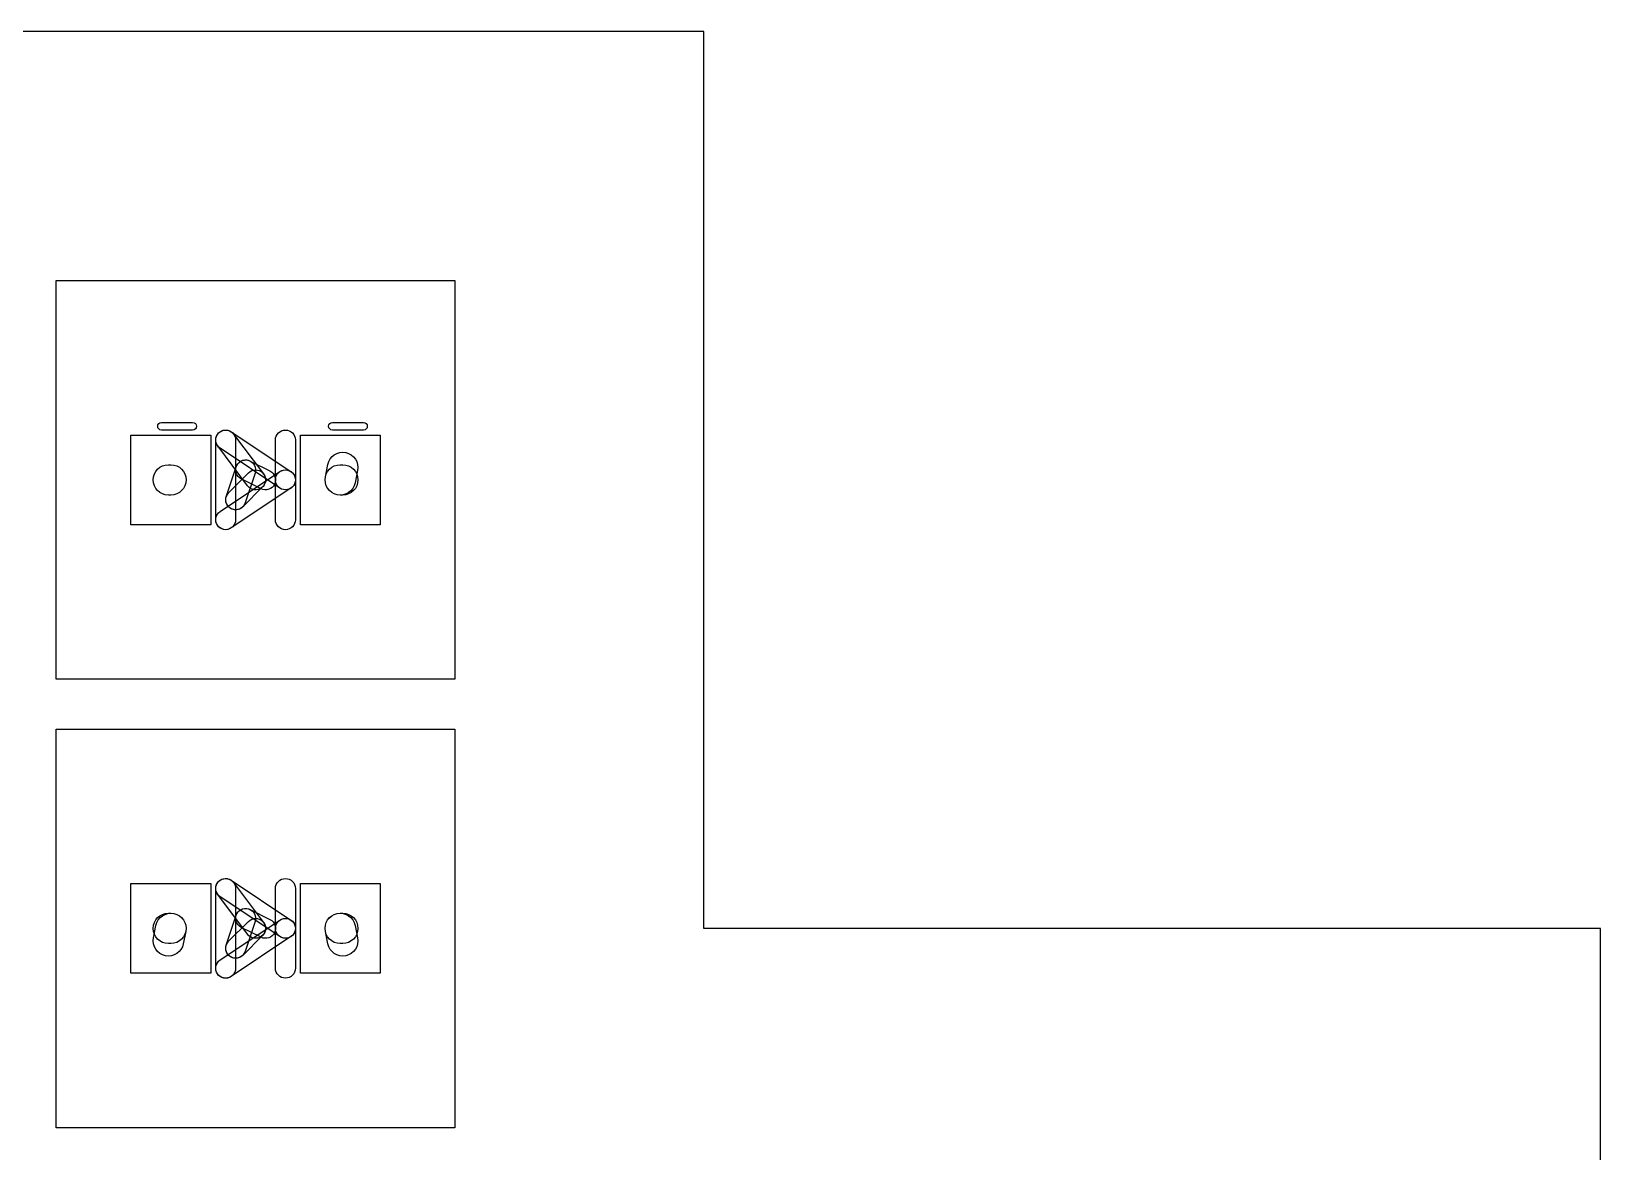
# Model space of a CAD drawing. Header units: inches. Extents: x 5 to 145, y -76 to 99.
# Drawn here: x 22 to 37.75, y -37.38 to -26.14 of the extents above; entities that cross this region are included whole.
import ezdxf

# ---------------------------------------------------------------- set-up
doc = ezdxf.new("R2010")
doc.units = ezdxf.units.IN
doc.header["$MEASUREMENT"] = 0

# ---------------------------------------------------------------- blocks, each defined once
blk = doc.blocks.new('block 202')
at = {"color": 7, "lineweight": 25}
blk.add_lwpolyline([(37.751, -48.64), (37.751, -35.14)], dxfattribs=at)
blk = doc.blocks.new('block 203')
at = {"color": 7, "lineweight": 25}
blk.add_lwpolyline([(28.751, -26.14), (15.251, -26.14)], dxfattribs=at)
blk = doc.blocks.new('block 210')
at = {"color": 7, "lineweight": 25}
blk.add_lwpolyline([(37.751, -35.14), (28.751, -35.14)], dxfattribs=at)
blk = doc.blocks.new('block 211')
at = {"color": 7, "lineweight": 25}
blk.add_lwpolyline([(28.751, -35.14), (28.751, -26.14)], dxfattribs=at)
blk = doc.blocks.new('block 201')
for name in ['block 203', 'block 211', 'block 210', 'block 202']:
    blk.add_blockref(name, (0, 0))
blk = doc.blocks.new('block 216')
at = {"color": 7, "lineweight": 25}
blk.add_open_spline([(23.307, -30.14), (23.307, -30.14), (23.62, -30.14), (23.62, -30.14), (23.641, -30.14), (23.658, -30.123), (23.658, -30.102), (23.658, -30.081), (23.641, -30.064), (23.62, -30.064), (23.62, -30.064), (23.307, -30.064), (23.307, -30.064), (23.286, -30.064), (23.269, -30.081), (23.269, -30.102), (23.269, -30.123), (23.286, -30.14), (23.307, -30.14)], degree=3, knots=[0, 0, 0, 0, 1, 1, 1, 2, 2, 2, 3, 3, 3, 4, 4, 4, 5, 5, 5, 6, 6, 6, 6], dxfattribs=at)
blk = doc.blocks.new('block 217')
at = {"color": 7, "lineweight": 25}
blk.add_open_spline([(25.022, -30.14), (25.022, -30.14), (25.335, -30.14), (25.335, -30.14), (25.356, -30.14), (25.373, -30.123), (25.373, -30.102), (25.373, -30.081), (25.356, -30.064), (25.335, -30.064), (25.335, -30.064), (25.022, -30.064), (25.022, -30.064), (25.001, -30.064), (24.984, -30.081), (24.984, -30.102), (24.984, -30.123), (25.001, -30.14), (25.022, -30.14)], degree=3, knots=[0, 0, 0, 0, 1, 1, 1, 2, 2, 2, 3, 3, 3, 4, 4, 4, 5, 5, 5, 6, 6, 6, 6], dxfattribs=at)
blk = doc.blocks.new('block 221')
at = {"lineweight": 0}
blk.add_lwpolyline([(24.251, -30.64), (24.251, -30.64)], dxfattribs=at)
blk = doc.blocks.new('block 223')
at = {"lineweight": 0}
blk.add_lwpolyline([(24.251, -35.14), (24.251, -35.14)], dxfattribs=at)
blk = doc.blocks.new('block 249')
at = {"color": 2, "lineweight": 25}
blk.add_open_spline([(24.451, -30.24), (24.451, -30.24), (24.451, -30.64), (24.451, -30.64), (24.451, -30.695), (24.496, -30.74), (24.551, -30.74), (24.607, -30.74), (24.651, -30.695), (24.651, -30.64), (24.651, -30.64), (24.651, -30.24), (24.651, -30.24), (24.651, -30.185), (24.607, -30.14), (24.551, -30.14), (24.496, -30.14), (24.451, -30.185), (24.451, -30.24)], degree=3, knots=[0, 0, 0, 0, 1, 1, 1, 2, 2, 2, 3, 3, 3, 4, 4, 4, 5, 5, 5, 6, 6, 6, 6], dxfattribs=at)
blk = doc.blocks.new('block 250')
at = {"color": 2, "lineweight": 25}
blk.add_open_spline([(24.451, -30.64), (24.451, -30.64), (24.451, -31.04), (24.451, -31.04), (24.451, -31.095), (24.496, -31.14), (24.551, -31.14), (24.607, -31.14), (24.651, -31.095), (24.651, -31.04), (24.651, -31.04), (24.651, -30.64), (24.651, -30.64), (24.651, -30.585), (24.607, -30.54), (24.551, -30.54), (24.496, -30.54), (24.451, -30.585), (24.451, -30.64)], degree=3, knots=[0, 0, 0, 0, 1, 1, 1, 2, 2, 2, 3, 3, 3, 4, 4, 4, 5, 5, 5, 6, 6, 6, 6], dxfattribs=at)
blk = doc.blocks.new('block 251')
at = {"color": 2, "lineweight": 25}
blk.add_open_spline([(24.607, -30.557), (24.607, -30.557), (24.007, -30.157), (24.007, -30.157), (23.961, -30.126), (23.899, -30.139), (23.868, -30.185), (23.837, -30.231), (23.85, -30.293), (23.896, -30.323), (23.896, -30.323), (24.496, -30.723), (24.496, -30.723), (24.542, -30.754), (24.604, -30.742), (24.635, -30.696), (24.665, -30.65), (24.653, -30.588), (24.607, -30.557)], degree=3, knots=[0, 0, 0, 0, 1, 1, 1, 2, 2, 2, 3, 3, 3, 4, 4, 4, 5, 5, 5, 6, 6, 6, 6], dxfattribs=at)
blk = doc.blocks.new('block 252')
at = {"color": 2, "lineweight": 25}
blk.add_open_spline([(24.496, -30.557), (24.496, -30.557), (23.896, -30.957), (23.896, -30.957), (23.85, -30.988), (23.837, -31.05), (23.868, -31.096), (23.899, -31.142), (23.961, -31.154), (24.007, -31.123), (24.007, -31.123), (24.607, -30.723), (24.607, -30.723), (24.653, -30.693), (24.665, -30.631), (24.635, -30.585), (24.604, -30.539), (24.542, -30.526), (24.496, -30.557)], degree=3, knots=[0, 0, 0, 0, 1, 1, 1, 2, 2, 2, 3, 3, 3, 4, 4, 4, 5, 5, 5, 6, 6, 6, 6], dxfattribs=at)
blk = doc.blocks.new('block 253')
at = {"color": 2, "lineweight": 25}
blk.add_open_spline([(24.051, -31.04), (24.051, -31.04), (24.051, -30.24), (24.051, -30.24), (24.051, -30.185), (24.007, -30.14), (23.951, -30.14), (23.896, -30.14), (23.851, -30.185), (23.851, -30.24), (23.851, -30.24), (23.851, -31.04), (23.851, -31.04), (23.851, -31.095), (23.896, -31.14), (23.951, -31.14), (24.007, -31.14), (24.051, -31.095), (24.051, -31.04)], degree=3, knots=[0, 0, 0, 0, 1, 1, 1, 2, 2, 2, 3, 3, 3, 4, 4, 4, 5, 5, 5, 6, 6, 6, 6], dxfattribs=at)
blk = doc.blocks.new('block 254')
at = {"color": 2, "lineweight": 25}
blk.add_open_spline([(23.871, -30.3), (23.871, -30.3), (24.171, -30.7), (24.171, -30.7), (24.204, -30.744), (24.267, -30.753), (24.311, -30.72), (24.356, -30.687), (24.364, -30.624), (24.331, -30.58), (24.331, -30.58), (24.031, -30.18), (24.031, -30.18), (23.998, -30.136), (23.936, -30.127), (23.891, -30.16), (23.847, -30.193), (23.838, -30.256), (23.871, -30.3)], degree=3, knots=[0, 0, 0, 0, 1, 1, 1, 2, 2, 2, 3, 3, 3, 4, 4, 4, 5, 5, 5, 6, 6, 6, 6], dxfattribs=at)
blk = doc.blocks.new('block 255')
at = {"color": 2, "lineweight": 25}
blk.add_open_spline([(24.181, -30.57), (24.181, -30.57), (23.981, -30.77), (23.981, -30.77), (23.942, -30.809), (23.942, -30.872), (23.981, -30.911), (24.02, -30.95), (24.083, -30.95), (24.122, -30.911), (24.122, -30.911), (24.322, -30.711), (24.322, -30.711), (24.361, -30.672), (24.361, -30.609), (24.322, -30.57), (24.283, -30.53), (24.22, -30.53), (24.181, -30.57)], degree=3, knots=[0, 0, 0, 0, 1, 1, 1, 2, 2, 2, 3, 3, 3, 4, 4, 4, 5, 5, 5, 6, 6, 6, 6], dxfattribs=at)
blk = doc.blocks.new('block 256')
at = {"color": 2, "lineweight": 25}
blk.add_open_spline([(24.146, -30.872), (24.146, -30.872), (24.246, -30.572), (24.246, -30.572), (24.264, -30.519), (24.235, -30.463), (24.183, -30.445), (24.131, -30.428), (24.074, -30.456), (24.056, -30.509), (24.056, -30.509), (23.956, -30.809), (23.956, -30.809), (23.939, -30.861), (23.967, -30.918), (24.02, -30.935), (24.072, -30.953), (24.129, -30.924), (24.146, -30.872)], degree=3, knots=[0, 0, 0, 0, 1, 1, 1, 2, 2, 2, 3, 3, 3, 4, 4, 4, 5, 5, 5, 6, 6, 6, 6], dxfattribs=at)
blk = doc.blocks.new('block 257')
at = {"color": 2, "lineweight": 25}
blk.add_open_spline([(24.107, -30.63), (24.107, -30.63), (24.307, -30.73), (24.307, -30.73), (24.356, -30.754), (24.416, -30.734), (24.441, -30.685), (24.465, -30.636), (24.445, -30.576), (24.396, -30.551), (24.396, -30.551), (24.196, -30.451), (24.196, -30.451), (24.147, -30.426), (24.087, -30.446), (24.062, -30.496), (24.037, -30.545), (24.057, -30.605), (24.107, -30.63)], degree=3, knots=[0, 0, 0, 0, 1, 1, 1, 2, 2, 2, 3, 3, 3, 4, 4, 4, 5, 5, 5, 6, 6, 6, 6], dxfattribs=at)
blk = doc.blocks.new('block 267')
at = {"color": 2, "lineweight": 25}
blk.add_open_spline([(24.451, -34.74), (24.451, -34.74), (24.451, -35.14), (24.451, -35.14), (24.451, -35.195), (24.496, -35.24), (24.551, -35.24), (24.607, -35.24), (24.651, -35.195), (24.651, -35.14), (24.651, -35.14), (24.651, -34.74), (24.651, -34.74), (24.651, -34.685), (24.607, -34.64), (24.551, -34.64), (24.496, -34.64), (24.451, -34.685), (24.451, -34.74)], degree=3, knots=[0, 0, 0, 0, 1, 1, 1, 2, 2, 2, 3, 3, 3, 4, 4, 4, 5, 5, 5, 6, 6, 6, 6], dxfattribs=at)
blk = doc.blocks.new('block 268')
at = {"color": 2, "lineweight": 25}
blk.add_open_spline([(24.451, -35.14), (24.451, -35.14), (24.451, -35.54), (24.451, -35.54), (24.451, -35.595), (24.496, -35.64), (24.551, -35.64), (24.607, -35.64), (24.651, -35.595), (24.651, -35.54), (24.651, -35.54), (24.651, -35.14), (24.651, -35.14), (24.651, -35.085), (24.607, -35.04), (24.551, -35.04), (24.496, -35.04), (24.451, -35.085), (24.451, -35.14)], degree=3, knots=[0, 0, 0, 0, 1, 1, 1, 2, 2, 2, 3, 3, 3, 4, 4, 4, 5, 5, 5, 6, 6, 6, 6], dxfattribs=at)
blk = doc.blocks.new('block 269')
at = {"color": 2, "lineweight": 25}
blk.add_open_spline([(24.607, -35.057), (24.607, -35.057), (24.007, -34.657), (24.007, -34.657), (23.961, -34.626), (23.899, -34.639), (23.868, -34.685), (23.837, -34.731), (23.85, -34.793), (23.896, -34.823), (23.896, -34.823), (24.496, -35.223), (24.496, -35.223), (24.542, -35.254), (24.604, -35.242), (24.635, -35.196), (24.665, -35.15), (24.653, -35.088), (24.607, -35.057)], degree=3, knots=[0, 0, 0, 0, 1, 1, 1, 2, 2, 2, 3, 3, 3, 4, 4, 4, 5, 5, 5, 6, 6, 6, 6], dxfattribs=at)
blk = doc.blocks.new('block 270')
at = {"color": 2, "lineweight": 25}
blk.add_open_spline([(24.496, -35.057), (24.496, -35.057), (23.896, -35.457), (23.896, -35.457), (23.85, -35.488), (23.837, -35.55), (23.868, -35.596), (23.899, -35.642), (23.961, -35.654), (24.007, -35.623), (24.007, -35.623), (24.607, -35.223), (24.607, -35.223), (24.653, -35.193), (24.665, -35.131), (24.635, -35.085), (24.604, -35.039), (24.542, -35.026), (24.496, -35.057)], degree=3, knots=[0, 0, 0, 0, 1, 1, 1, 2, 2, 2, 3, 3, 3, 4, 4, 4, 5, 5, 5, 6, 6, 6, 6], dxfattribs=at)
blk = doc.blocks.new('block 271')
at = {"color": 2, "lineweight": 25}
blk.add_open_spline([(24.051, -35.54), (24.051, -35.54), (24.051, -34.74), (24.051, -34.74), (24.051, -34.685), (24.007, -34.64), (23.951, -34.64), (23.896, -34.64), (23.851, -34.685), (23.851, -34.74), (23.851, -34.74), (23.851, -35.54), (23.851, -35.54), (23.851, -35.595), (23.896, -35.64), (23.951, -35.64), (24.007, -35.64), (24.051, -35.595), (24.051, -35.54)], degree=3, knots=[0, 0, 0, 0, 1, 1, 1, 2, 2, 2, 3, 3, 3, 4, 4, 4, 5, 5, 5, 6, 6, 6, 6], dxfattribs=at)
blk = doc.blocks.new('block 272')
at = {"color": 2, "lineweight": 25}
blk.add_open_spline([(23.871, -34.8), (23.871, -34.8), (24.171, -35.2), (24.171, -35.2), (24.204, -35.244), (24.267, -35.253), (24.311, -35.22), (24.356, -35.187), (24.364, -35.124), (24.331, -35.08), (24.331, -35.08), (24.031, -34.68), (24.031, -34.68), (23.998, -34.636), (23.936, -34.627), (23.891, -34.66), (23.847, -34.693), (23.838, -34.756), (23.871, -34.8)], degree=3, knots=[0, 0, 0, 0, 1, 1, 1, 2, 2, 2, 3, 3, 3, 4, 4, 4, 5, 5, 5, 6, 6, 6, 6], dxfattribs=at)
blk = doc.blocks.new('block 273')
at = {"color": 2, "lineweight": 25}
blk.add_open_spline([(24.181, -35.07), (24.181, -35.07), (23.981, -35.27), (23.981, -35.27), (23.942, -35.309), (23.942, -35.372), (23.981, -35.411), (24.02, -35.45), (24.083, -35.45), (24.122, -35.411), (24.122, -35.411), (24.322, -35.211), (24.322, -35.211), (24.361, -35.172), (24.361, -35.109), (24.322, -35.07), (24.283, -35.03), (24.22, -35.03), (24.181, -35.07)], degree=3, knots=[0, 0, 0, 0, 1, 1, 1, 2, 2, 2, 3, 3, 3, 4, 4, 4, 5, 5, 5, 6, 6, 6, 6], dxfattribs=at)
blk = doc.blocks.new('block 274')
at = {"color": 2, "lineweight": 25}
blk.add_open_spline([(24.146, -35.372), (24.146, -35.372), (24.246, -35.072), (24.246, -35.072), (24.264, -35.019), (24.235, -34.963), (24.183, -34.945), (24.131, -34.928), (24.074, -34.956), (24.056, -35.009), (24.056, -35.009), (23.956, -35.309), (23.956, -35.309), (23.939, -35.361), (23.967, -35.418), (24.02, -35.435), (24.072, -35.453), (24.129, -35.424), (24.146, -35.372)], degree=3, knots=[0, 0, 0, 0, 1, 1, 1, 2, 2, 2, 3, 3, 3, 4, 4, 4, 5, 5, 5, 6, 6, 6, 6], dxfattribs=at)
blk = doc.blocks.new('block 275')
at = {"color": 2, "lineweight": 25}
blk.add_open_spline([(24.107, -35.13), (24.107, -35.13), (24.307, -35.23), (24.307, -35.23), (24.356, -35.254), (24.416, -35.234), (24.441, -35.185), (24.465, -35.136), (24.445, -35.076), (24.396, -35.051), (24.396, -35.051), (24.196, -34.951), (24.196, -34.951), (24.147, -34.926), (24.087, -34.946), (24.062, -34.996), (24.037, -35.045), (24.057, -35.105), (24.107, -35.13)], degree=3, knots=[0, 0, 0, 0, 1, 1, 1, 2, 2, 2, 3, 3, 3, 4, 4, 4, 5, 5, 5, 6, 6, 6, 6], dxfattribs=at)
blk = doc.blocks.new('block 501')
at = {"color": 5, "lineweight": 25}
for points in [[(24.701, -31.09), (24.701, -30.19)], [(24.701, -30.19), (25.501, -30.19)], [(25.501, -30.19), (25.501, -31.09)], [(25.501, -31.09), (24.701, -31.09)]]:
    blk.add_lwpolyline(points, dxfattribs=at)
blk = doc.blocks.new('block 502')
at = {"color": 5, "lineweight": 25}
for points in [[(23.001, -31.09), (23.001, -30.19)], [(23.001, -30.19), (23.801, -30.19)], [(23.801, -30.19), (23.801, -31.09)], [(23.801, -31.09), (23.001, -31.09)]]:
    blk.add_lwpolyline(points, dxfattribs=at)
blk = doc.blocks.new('block 505')
at = {"color": 5, "lineweight": 25}
for points in [[(24.701, -35.59), (24.701, -34.69)], [(24.701, -34.69), (25.501, -34.69)], [(25.501, -34.69), (25.501, -35.59)], [(25.501, -35.59), (24.701, -35.59)]]:
    blk.add_lwpolyline(points, dxfattribs=at)
blk = doc.blocks.new('block 506')
at = {"color": 5, "lineweight": 25}
for points in [[(23.001, -35.59), (23.001, -34.69)], [(23.001, -34.69), (23.801, -34.69)], [(23.801, -34.69), (23.801, -35.59)], [(23.801, -35.59), (23.001, -35.59)]]:
    blk.add_lwpolyline(points, dxfattribs=at)
blk = doc.blocks.new('block 561')
at = {"color": 5, "lineweight": 25}
blk.add_open_spline([(25.126, -34.988), (25.126, -34.988), (25.101, -34.988), (25.101, -34.988), (25.017, -34.988), (24.949, -35.056), (24.949, -35.14), (24.949, -35.224), (25.017, -35.293), (25.101, -35.293), (25.101, -35.293), (25.126, -35.293), (25.126, -35.293), (25.21, -35.293), (25.279, -35.224), (25.279, -35.14), (25.279, -35.056), (25.21, -34.988), (25.126, -34.988)], degree=3, knots=[0, 0, 0, 0, 1, 1, 1, 2, 2, 2, 3, 3, 3, 4, 4, 4, 5, 5, 5, 6, 6, 6, 6], dxfattribs=at)
blk = doc.blocks.new('block 562')
at = {"color": 5, "lineweight": 25}
blk.add_open_spline([(25.126, -30.488), (25.126, -30.488), (25.101, -30.488), (25.101, -30.488), (25.017, -30.488), (24.949, -30.556), (24.949, -30.64), (24.949, -30.724), (25.017, -30.793), (25.101, -30.793), (25.101, -30.793), (25.126, -30.793), (25.126, -30.793), (25.21, -30.793), (25.279, -30.724), (25.279, -30.64), (25.279, -30.556), (25.21, -30.488), (25.126, -30.488)], degree=3, knots=[0, 0, 0, 0, 1, 1, 1, 2, 2, 2, 3, 3, 3, 4, 4, 4, 5, 5, 5, 6, 6, 6, 6], dxfattribs=at)
blk = doc.blocks.new('block 564')
at = {"color": 5, "lineweight": 25}
blk.add_open_spline([(24.977, -30.485), (24.977, -30.485), (24.952, -30.61), (24.952, -30.61), (24.935, -30.693), (24.989, -30.773), (25.071, -30.79), (25.154, -30.806), (25.234, -30.753), (25.251, -30.67), (25.251, -30.67), (25.276, -30.545), (25.276, -30.545), (25.292, -30.463), (25.239, -30.382), (25.156, -30.366), (25.074, -30.349), (24.993, -30.403), (24.977, -30.485)], degree=3, knots=[0, 0, 0, 0, 1, 1, 1, 2, 2, 2, 3, 3, 3, 4, 4, 4, 5, 5, 5, 6, 6, 6, 6], dxfattribs=at)
blk = doc.blocks.new('block 569')
at = {"color": 5, "lineweight": 25}
blk.add_open_spline([(25.276, -35.235), (25.276, -35.235), (25.251, -35.11), (25.251, -35.11), (25.234, -35.028), (25.154, -34.974), (25.071, -34.991), (24.989, -35.007), (24.935, -35.088), (24.952, -35.17), (24.952, -35.17), (24.977, -35.295), (24.977, -35.295), (24.993, -35.378), (25.074, -35.431), (25.156, -35.415), (25.239, -35.398), (25.292, -35.318), (25.276, -35.235)], degree=3, knots=[0, 0, 0, 0, 1, 1, 1, 2, 2, 2, 3, 3, 3, 4, 4, 4, 5, 5, 5, 6, 6, 6, 6], dxfattribs=at)
blk = doc.blocks.new('block 594')
at = {"color": 5, "lineweight": 25}
blk.add_open_spline([(23.376, -30.793), (23.376, -30.793), (23.401, -30.793), (23.401, -30.793), (23.485, -30.793), (23.554, -30.724), (23.554, -30.64), (23.554, -30.556), (23.485, -30.488), (23.401, -30.488), (23.401, -30.488), (23.376, -30.488), (23.376, -30.488), (23.292, -30.488), (23.224, -30.556), (23.224, -30.64), (23.224, -30.724), (23.292, -30.793), (23.376, -30.793)], degree=3, knots=[0, 0, 0, 0, 1, 1, 1, 2, 2, 2, 3, 3, 3, 4, 4, 4, 5, 5, 5, 6, 6, 6, 6], dxfattribs=at)
blk = doc.blocks.new('block 629')
at = {"color": 5, "lineweight": 25}
blk.add_open_spline([(23.376, -35.293), (23.376, -35.293), (23.401, -35.293), (23.401, -35.293), (23.485, -35.293), (23.554, -35.224), (23.554, -35.14), (23.554, -35.056), (23.485, -34.988), (23.401, -34.988), (23.401, -34.988), (23.376, -34.988), (23.376, -34.988), (23.292, -34.988), (23.224, -35.056), (23.224, -35.14), (23.224, -35.224), (23.292, -35.293), (23.376, -35.293)], degree=3, knots=[0, 0, 0, 0, 1, 1, 1, 2, 2, 2, 3, 3, 3, 4, 4, 4, 5, 5, 5, 6, 6, 6, 6], dxfattribs=at)
blk = doc.blocks.new('block 638')
at = {"color": 5, "lineweight": 25}
blk.add_open_spline([(23.526, -35.295), (23.526, -35.295), (23.551, -35.17), (23.551, -35.17), (23.567, -35.088), (23.514, -35.007), (23.431, -34.991), (23.349, -34.974), (23.268, -35.028), (23.252, -35.11), (23.252, -35.11), (23.227, -35.235), (23.227, -35.235), (23.21, -35.318), (23.264, -35.398), (23.346, -35.415), (23.429, -35.431), (23.509, -35.378), (23.526, -35.295)], degree=3, knots=[0, 0, 0, 0, 1, 1, 1, 2, 2, 2, 3, 3, 3, 4, 4, 4, 5, 5, 5, 6, 6, 6, 6], dxfattribs=at)
blk = doc.blocks.new('block 214')
for name in ['block 216', 'block 217', 'block 502', 'block 251', 'block 254', 'block 253', 'block 249', 'block 501', 'block 564', 'block 594', 'block 252', 'block 256', 'block 255', 'block 257', 'block 250', 'block 562', 'block 221', 'block 269', 'block 272', 'block 271', 'block 267', 'block 506', 'block 505', 'block 274', 'block 275', 'block 638', 'block 629', 'block 270', 'block 273', 'block 268', 'block 569', 'block 561', 'block 223']:
    blk.add_blockref(name, (0, 0))
blk = doc.blocks.new('block 640')
at = {"color": 7, "lineweight": 25}
blk.add_lwpolyline([(26.251, -32.64), (22.251, -32.64), (22.251, -28.64), (26.251, -28.64), (26.251, -32.64)], dxfattribs=at)

msp = doc.modelspace()

# ---------------------------------------------------------------- linework, layer by layer
at = {"color": 7, "lineweight": 25}
msp.add_lwpolyline([(26.251, -37.14), (22.251, -37.14), (22.251, -33.14), (26.251, -33.14), (26.251, -37.14)], dxfattribs=at)

# ---------------------------------------------------------------- block references
for name in ['block 201', 'block 640', 'block 214']:
    msp.add_blockref(name, (0, 0))

doc.saveas('drawing.dxf')
